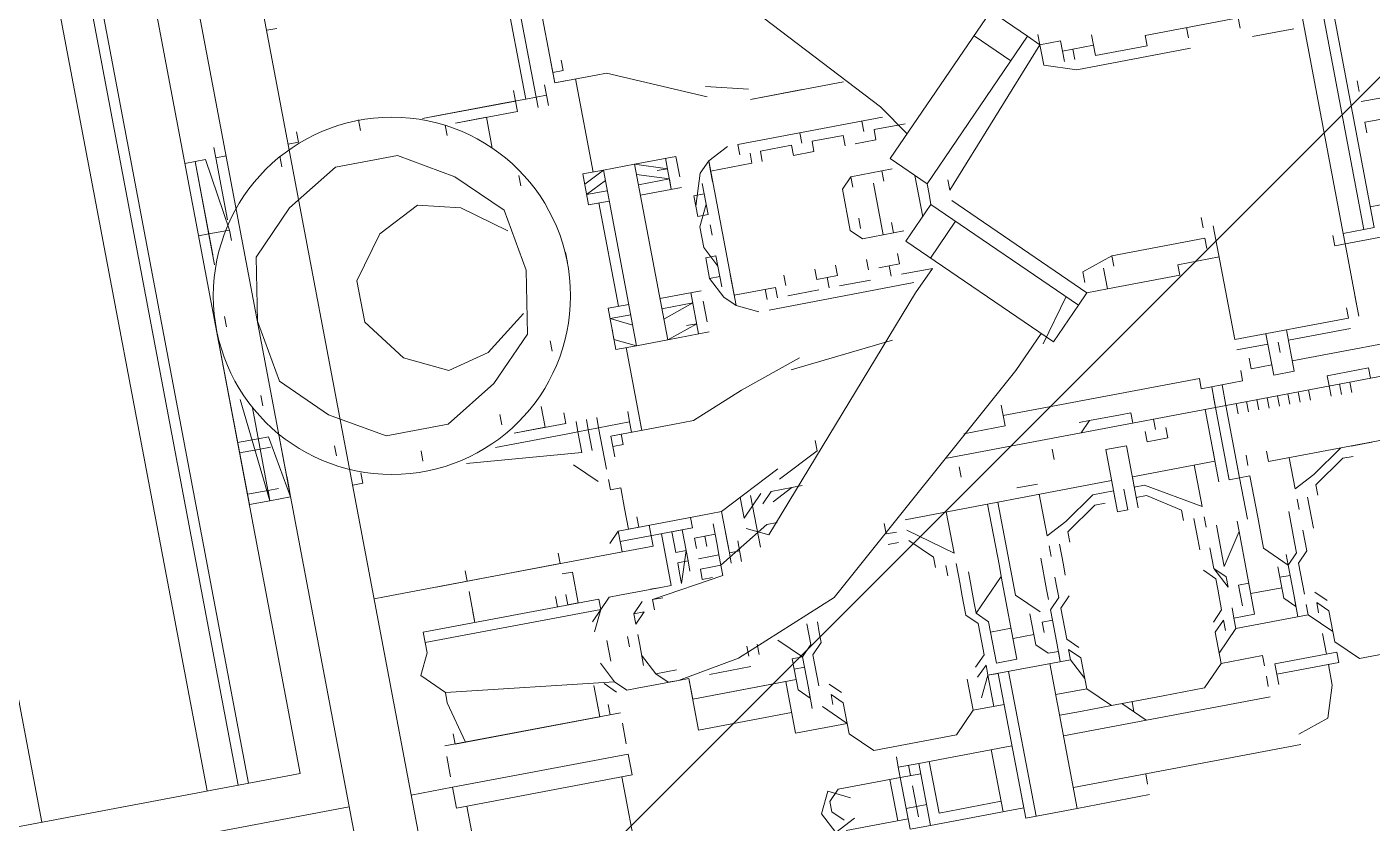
# Model space of a CAD drawing. Extents: x 407440 to 411585, y 6041728 to 6045069.
# Drawn here: x 408225.65 to 408232.99, y 6044239.54 to 6044243.89 of the extents above; entities that cross this region are included whole.
import ezdxf

# ---------------------------------------------------------------- set-up
doc = ezdxf.new("R2010")
doc.units = 0
doc.header["$LTSCALE"] = 5
doc.linetypes.add('foc-TIELINE', pattern=[1.875, 1.25, -0.625])
doc.layers.add('P-PROPOSED-EXISTING-H', color=59, linetype='Continuous')
doc.layers.add('T-TIE', color=201, linetype='foc-TIELINE')

# ---------------------------------------------------------------- blocks, each defined once
blk = doc.blocks.new('P-RIG-877')
at = {"layer": 'T-TIE', "linetype": 'ByBlock', "lineweight": 5}
for points in [[(-2.1125, -22.6056), (-2.1125, -22.5941), (-2.1584, -22.353), (-2.1584, -22.1004)], [(-1.8714, -22.7663), (-1.8599, -22.7663), (-1.8599, -22.33), (-1.8599, -22.2841), (-1.8484, -22.2841), (-1.9288, -22.2841)], [(-1.9288, -22.8122), (-1.9288, -22.4219)], [(-2.0895, -22.5252), (-2.0895, -22.5022), (-2.0895, -22.5596), (-2.078, -22.5596), (-2.078, -22.6515), (-2.0895, -22.6515)], [(-1.9517, -22.5022), (-1.9632, -22.5022), (-1.9517, -22.5022), (-1.9517, -22.5596), (-1.9632, -22.5596), (-1.9632, -22.7204)], [(-2.1928, -22.5941), (-2.2043, -22.5941), (-2.2043, -22.5711), (-2.2273, -22.5711), (-2.2158, -22.5711)], [(-2.2273, -22.5941), (-2.2273, -22.5711)], [(-2.2387, -22.5941), (-2.2502, -22.5941)], [(-1.6877, -22.7433), (-1.6991, -22.7433), (-1.6877, -22.7318), (-1.6532, -22.7318), (-1.6303, -22.7089), (-1.6303, -22.617), (-1.6532, -22.5941), (-1.6877, -22.5941)], [(-2.2273, -23.0763), (-2.2158, -23.0763), (-2.2273, -23.0763), (-2.2617, -23.1107), (-2.3995, -22.9729), (-2.365, -22.9385), (-2.3535, -22.927), (-2.3535, -22.9041), (-2.3421, -22.9041), (-2.3421, -22.8696), (-2.3306, -22.8696), (-2.3306, -22.8122), (-2.3421, -22.8122), (-2.3421, -22.6056), (-2.3535, -22.6056)], [(-2.0895, -22.617), (-2.3421, -22.617), (-2.0895, -22.617)], [(-2.0206, -22.64), (-2.0091, -22.64), (-2.0665, -22.64), (-2.0091, -22.64), (-2.0665, -22.64), (-2.078, -22.64), (-2.0895, -22.64), (-2.078, -22.64)], [(-1.9976, -22.64), (-2.0091, -22.64)], [(-1.9173, -22.6859), (-1.9288, -22.6859), (-1.9402, -22.6859), (-1.9402, -22.6744), (-1.9402, -22.6515), (-1.9402, -22.64), (-1.9288, -22.64)], [(-2.3191, -22.6974), (-2.3191, -22.6515)], [(-1.9976, -22.6515), (-2.0091, -22.6515)], [(-1.9976, -22.7778), (-1.9976, -22.6515), (-1.9976, -22.7778)], [(-1.9862, -22.7204), (-1.9862, -22.6515)], [(-1.8599, -22.6744), (-1.8599, -22.663), (-1.8599, -22.6515)], [(-1.9173, -22.663), (-1.9288, -22.663)], [(-1.9173, -22.6744), (-1.9288, -22.6744)], [(-1.8484, -22.6744), (-1.8484, -22.6859), (-1.8254, -22.7204), (-1.814, -22.7204)], [(-1.8599, -22.6859), (-1.8599, -22.6859)], [(-1.8599, -22.6859), (-1.8369, -22.7204), (-1.8254, -22.7433), (-1.8599, -22.7433)], [(-2.3306, -22.7089), (-2.3421, -22.7089), (-2.3306, -22.7089)], [(-1.9976, -22.7433), (-1.9517, -22.7433), (-1.9517, -22.7204), (-1.9976, -22.7204)], [(-1.9747, -22.7318), (-1.9862, -22.7318)], [(-1.9173, -22.7204), (-1.9288, -22.7204)], [(-1.9173, -22.7318), (-1.9288, -22.7318)], [(-1.7795, -22.7318), (-1.791, -22.7318), (-1.8025, -22.7318), (-1.814, -22.7318)], [(-1.7106, -22.7433), (-1.6991, -22.7318)], [(-1.6647, -22.7318), (-1.6877, -22.7548), (-1.6991, -22.7548)], [(-1.6647, -22.7318), (-1.6647, -22.7318)], [(-1.9862, -22.7778), (-1.9862, -22.7433)], [(-1.9747, -22.7663), (-1.9632, -22.7663), (-1.9632, -22.7433)], [(-1.9173, -22.7433), (-1.9288, -22.7433)], [(-1.814, -22.7433), (-1.8025, -22.7433)], [(-1.7106, -22.7548), (-1.7336, -22.7548), (-1.7451, -22.7548), (-1.7566, -22.7433), (-1.768, -22.7433), (-1.7795, -22.7433)], [(-1.6647, -22.7433), (-1.6647, -22.7433)], [(-1.6647, -22.7433), (-1.6417, -22.7433)], [(-1.5614, -22.7892), (-1.5729, -22.7548), (-1.6073, -22.7433), (-1.6303, -22.7433)], [(-1.9173, -22.7548), (-1.9288, -22.7548)], [(-1.7566, -22.7663), (-1.7451, -22.7663), (-1.7566, -22.7548), (-1.768, -22.7548), (-1.8025, -22.7548)], [(-1.6877, -22.7548), (-1.6877, -22.8352)], [(-2.2273, -23.0533), (-2.2158, -23.0533), (-2.3535, -22.927), (-2.365, -22.927), (-2.3535, -22.927), (-2.3421, -22.927), (-2.3306, -22.927), (-2.3191, -22.8926), (-2.3191, -22.7663)], [(-2.3306, -22.7663), (-2.3421, -22.7663), (-2.3306, -22.7663)], [(-2.3306, -22.7663), (-2.3421, -22.7663)], [(-2.0091, -22.7778), (-1.9976, -22.7778), (-2.1239, -22.7778)], [(-2.0895, -22.7892), (-2.0895, -22.7778), (-2.0895, -22.8237), (-2.078, -22.8237), (-2.078, -22.9041), (-2.0895, -22.9041)], [(-1.9747, -23.0418), (-1.9632, -23.0418), (-1.9632, -22.8237), (-1.9517, -22.8237), (-1.9517, -22.7778), (-1.9632, -22.7778), (-1.9517, -22.7778)], [(-1.9173, -22.7663), (-1.9288, -22.7663)], [(-1.9173, -22.7778), (-1.9288, -22.7778)], [(-1.8599, -22.8122), (-1.8484, -22.8122), (-1.8484, -22.7892), (-1.8025, -22.7892), (-1.768, -22.7892), (-1.7451, -22.7663), (-1.7336, -22.7663), (-1.7106, -22.7663), (-1.6991, -22.7663), (-1.7106, -22.7778), (-1.7451, -22.7778)], [(-1.7336, -22.7663), (-1.7336, -22.7778), (-1.7221, -22.7778), (-1.7221, -22.8122)], [(-1.7106, -22.7663), (-1.6877, -22.7663)], [(-2.1239, -22.7892), (-2.1354, -22.7892)], [(-2.101, -22.7892), (-2.1125, -22.7892), (-2.1125, -22.8926), (-2.101, -22.8926)], [(-1.8599, -22.7892), (-1.8714, -22.7892)], [(-1.5499, -22.7892), (-1.5499, -23.0418)], [(-1.9288, -22.8007), (-1.8484, -22.8007)], [(-1.8025, -22.8007), (-1.8484, -22.8007), (-1.8599, -22.8007)], [(-1.6303, -22.8007), (-1.6188, -22.8007)], [(-1.9288, -22.8122), (-1.9517, -22.8122), (-1.9288, -22.8122)], [(-1.9288, -23.1107), (-1.9288, -22.8122), (-1.9402, -22.8122)], [(-1.9288, -22.8122), (-1.8484, -22.8122), (-1.9288, -22.8122)], [(-1.6991, -22.8352), (-1.6991, -22.8122), (-1.791, -22.8122), (-1.8025, -22.8122)], [(-1.7566, -22.8352), (-1.791, -22.8122)], [(-1.7336, -22.8122), (-1.7336, -22.8237), (-1.7106, -22.8237)], [(-1.6417, -22.8122), (-1.6532, -22.8122), (-1.6532, -22.8581), (-1.6303, -22.8811), (-1.6303, -22.927), (-1.6303, -22.9844)], [(-1.6188, -22.8122), (-1.6303, -22.8122)], [(-1.6073, -23.0418), (-1.6073, -22.8122)], [(-1.9288, -22.8237), (-1.8484, -22.8237)], [(-1.8714, -22.8467), (-1.8254, -22.8467), (-1.8599, -22.9041), (-1.8599, -22.9155), (-1.8714, -22.9155), (-1.8714, -22.8237), (-1.8828, -22.8237)], [(-1.768, -22.8352), (-1.8025, -22.8352)], [(-1.7795, -22.8467), (-1.768, -22.8467), (-1.7566, -22.8467), (-1.7451, -22.8352), (-1.7336, -22.8352), (-1.7566, -22.8467)], [(-1.7336, -22.8352), (-1.7336, -22.8352)], [(-1.6647, -22.8581), (-1.6877, -22.8352), (-1.6991, -22.8352), (-1.7106, -22.8352)], [(-1.8025, -22.8467), (-1.814, -22.8467)], [(-1.6991, -22.8581), (-1.7106, -22.8467), (-1.7336, -22.8467), (-1.7451, -22.8467), (-1.7566, -22.8581)], [(-1.6877, -22.8467), (-1.6991, -22.8467), (-1.6877, -22.8581), (-1.6532, -22.8581)], [(-1.814, -22.8581), (-1.8025, -22.8581), (-1.791, -22.8581), (-1.7795, -22.8581)], [(-1.6647, -22.8581), (-1.6647, -22.8581)], [(-2.3421, -22.8696), (-2.3535, -22.8696)], [(-1.9173, -22.8696), (-1.9058, -22.8696), (-1.9058, -22.8926), (-1.9173, -22.8926)], [(-1.814, -22.8696), (-1.8254, -22.8696), (-1.8484, -22.9041), (-1.8484, -22.9155), (-1.8369, -22.9155), (-1.9058, -22.9155), (-1.9058, -22.9385), (-1.8369, -22.9385), (-1.8369, -22.927), (-1.8484, -22.927), (-1.8369, -22.927), (-1.8484, -22.927), (-1.8369, -22.927)], [(-2.3306, -22.8926), (-2.3421, -22.8926)], [(-2.101, -22.927), (-2.0895, -22.927), (-2.101, -22.927), (-2.1125, -22.8926)], [(-1.9173, -22.8811), (-1.9288, -22.8811)], [(-2.3306, -22.9041), (-2.3421, -22.9041)], [(-2.2158, -23.0763), (-2.2043, -23.0763), (-2.1699, -23.1107), (-2.0321, -22.9729), (-2.0665, -22.9385), (-2.2043, -23.0763), (-2.0665, -22.9385), (-2.078, -22.927), (-2.078, -22.9041), (-2.101, -22.9041)], [(-1.9288, -22.9041), (-1.9402, -22.9041), (-1.9402, -22.9155), (-1.9402, -22.95)], [(-2.2273, -23.0763), (-2.365, -22.9385), (-2.2273, -23.0763)], [(-2.078, -22.927), (-2.2043, -23.0533)], [(-1.8714, -23.1681), (-1.8714, -22.9385)], [(-1.8484, -22.927), (-1.8599, -22.927)], [(-1.8599, -22.95), (-1.8599, -22.9385), (-1.8599, -22.95)], [(-1.8369, -22.927), (-1.8369, -22.927)], [(-1.8369, -22.927), (-1.8369, -22.927)], [(-1.8369, -22.9385), (-1.8369, -22.9385)], [(-1.8369, -22.9385), (-1.8369, -22.9385)], [(-2.0321, -22.9844), (-2.078, -22.95)], [(-1.9288, -22.9615), (-1.9402, -22.95), (-1.9402, -22.9615)], [(-1.8599, -22.95), (-1.8599, -22.9615), (-1.8369, -22.9959), (-1.8254, -23.0189), (-1.8714, -23.0189)], [(-1.8484, -22.95), (-1.8484, -22.9615), (-1.8254, -22.9959), (-1.814, -22.9959)], [(-1.6073, -22.95), (-1.6303, -22.9729)], [(-2.3421, -22.9615), (-2.3765, -22.9959)], [(-1.6532, -23.1107), (-1.6877, -23.1107), (-1.6877, -23.0992), (-1.5269, -23.0992), (-1.5269, -23.0418), (-1.5269, -22.9615)], [(-1.6188, -22.9615), (-1.6303, -22.9615)], [(-1.7221, -23.6847), (-1.768, -23.6962), (-1.7795, -23.6962), (-1.7566, -23.5125), (-1.7451, -23.5011), (-1.7451, -23.4896), (-1.7451, -23.4437), (-1.7566, -23.3748), (-1.8025, -23.26), (-2.0091, -23.0189), (-2.0436, -22.9844)], [(-1.9058, -22.9959), (-1.9173, -22.9959)], [(-1.6303, -23.0418), (-1.6303, -23.0189), (-1.6303, -22.9844), (-1.6532, -23.0074), (-1.6877, -23.0074), (-1.6991, -23.0189), (-1.6877, -23.0189)], [(-1.7795, -23.0074), (-1.791, -23.0074), (-1.8025, -23.0074), (-1.814, -23.0074)], [(-1.7566, -23.0074), (-1.7451, -23.0189), (-1.7336, -23.0189), (-1.7106, -23.0189), (-1.6991, -23.0074)], [(-1.6647, -23.0074), (-1.6877, -23.0189), (-1.6877, -23.1107), (-1.6647, -23.1222)], [(-1.6647, -23.0074), (-1.6647, -23.0074)], [(-1.6532, -23.0418), (-1.6532, -23.0074), (-1.6532, -23.0418)], [(-1.8828, -23.0418), (-1.8828, -23.0189)], [(-1.814, -23.0189), (-1.8025, -23.0189)], [(-1.7795, -23.0189), (-1.768, -23.0189), (-1.7566, -23.0189), (-1.7451, -23.0303), (-1.7336, -23.0303), (-1.7336, -23.0418), (-1.7336, -23.0303), (-1.7106, -23.0303), (-1.6877, -23.0303), (-1.6991, -23.0303), (-1.6991, -23.0418), (-1.7106, -23.0533), (-1.7451, -23.0533)], [(-1.9517, -23.0877), (-1.9517, -23.0418), (-1.9632, -23.0418)], [(-1.7451, -23.0418), (-1.768, -23.0648), (-1.8714, -23.0648)], [(-1.7566, -23.0303), (-1.768, -23.0303), (-1.8025, -23.0303)], [(-1.7221, -23.0418), (-1.7336, -23.0418)], [(-1.6877, -23.0418), (-1.5269, -23.0418)], [(-2.1469, -23.0877), (-2.1813, -23.0533)], [(-1.7221, -23.0533), (-1.7221, -23.0763)], [(-1.7566, -23.1107), (-1.791, -23.0763), (-1.8025, -23.0763), (-1.8714, -23.0763)], [(-1.7336, -23.0763), (-1.7336, -23.0992), (-1.7106, -23.0992), (-1.6991, -23.0992), (-1.6991, -23.0763), (-1.791, -23.0763)], [(-2.2847, -23.0877), (-2.3191, -23.1107), (-2.5487, -23.3174)], [(-2.2847, -23.1452), (-2.2847, -23.1222), (-2.2961, -23.1222), (-2.2961, -23.0877)], [(-2.1928, -23.0877), (-2.2387, -23.0877)], [(-2.1354, -23.1222), (-2.1354, -23.0877), (-2.1125, -23.1107), (-1.8828, -23.3174), (-1.8943, -23.3403)], [(-1.9058, -23.0992), (-1.9173, -23.0992)], [(-1.8025, -23.1107), (-1.768, -23.1107), (-1.7566, -23.1107), (-1.7451, -23.0992), (-1.7336, -23.0992)], [(-1.6877, -23.2829), (-1.6991, -23.2829), (-1.6877, -23.2714), (-1.6532, -23.2714), (-1.6303, -23.2485), (-1.6303, -23.1566), (-1.6532, -23.1337), (-1.6532, -23.0992)], [(-1.6877, -23.0877), (-1.5269, -23.0877)], [(-1.6073, -23.0992), (-1.6073, -23.2026), (-1.5384, -23.2026), (-1.5384, -23.0992), (-1.5499, -23.0992)], [(-2.3076, -23.2714), (-2.3076, -23.1107)], [(-2.2502, -23.1107), (-2.2502, -23.1566), (-2.2387, -23.1681), (-2.1928, -23.1681), (-2.1813, -23.1566), (-2.1813, -23.1107)], [(-2.1239, -23.2714), (-2.1239, -23.1107)], [(-1.6991, -23.1222), (-1.7106, -23.1107), (-1.7336, -23.1107), (-1.7451, -23.1107), (-1.7566, -23.1222), (-1.768, -23.1222), (-1.7795, -23.1222), (-1.791, -23.1222), (-1.8025, -23.1222), (-1.814, -23.1222)], [(-1.6877, -23.1107), (-1.6991, -23.1107), (-1.6877, -23.1222)], [(-2.2387, -23.1222), (-2.2502, -23.1222)], [(-2.1813, -23.1222), (-2.1928, -23.1222)], [(-2.1584, -23.1222), (-2.1469, -23.1222), (-2.1469, -23.1452)], [(-1.8599, -23.1681), (-1.8254, -23.1222), (-1.8714, -23.1222)], [(-1.6073, -23.1222), (-1.5384, -23.1222)], [(-1.6073, -23.1911), (-1.5499, -23.1911), (-1.5499, -23.1222)], [(-2.3535, -23.1911), (-2.3535, -23.2485), (-2.3535, -23.1452)], [(-2.1813, -23.1337), (-2.2387, -23.1337)], [(-2.0665, -23.1452), (-2.0551, -23.26)], [(-1.814, -23.1452), (-1.8254, -23.1452), (-1.8484, -23.1681)], [(-1.8025, -23.1337), (-1.814, -23.1337)], [(-1.6532, -23.1337), (-1.6877, -23.1337)], [(-1.6647, -23.1337), (-1.6647, -23.1337)], [(-2.2847, -23.2485), (-2.2961, -23.2485), (-2.2961, -23.214), (-2.2847, -23.214), (-2.2847, -23.1911), (-2.2961, -23.1911), (-2.2961, -23.1566), (-2.2847, -23.1566)], [(-2.2387, -23.1566), (-2.2502, -23.1566)], [(-2.1928, -23.1566), (-2.2043, -23.1566)], [(-2.1469, -23.1566), (-2.1584, -23.1566)], [(-2.1354, -23.1911), (-2.1354, -23.1566)], [(-1.8599, -23.1796), (-1.8599, -23.1911), (-1.8714, -23.1911)], [(-1.8484, -23.1796), (-1.8484, -23.1911)], [(-2.1584, -23.1911), (-2.1469, -23.1911), (-2.1469, -23.214), (-2.1584, -23.214)], [(-1.6073, -23.2026), (-1.6073, -23.2255), (-1.6188, -23.2255)], [(-1.6073, -23.2255), (-1.5499, -23.2255), (-1.5384, -23.2255), (-1.5384, -23.2026)], [(-1.5499, -23.237), (-1.5958, -23.237), (-1.5958, -23.2255), (-1.5958, -23.2026)], [(-1.5614, -23.2255), (-1.5614, -23.2026)], [(-2.1354, -23.2485), (-2.1354, -23.214)], [(-1.5958, -23.214), (-1.6073, -23.214)], [(-1.5499, -23.214), (-1.5614, -23.214), (-1.5843, -23.214)], [(-1.5958, -23.2255), (-1.5958, -23.2944), (-1.5843, -23.3059), (-1.5729, -23.3059), (-1.5614, -23.2944)], [(-1.5499, -23.2255), (-1.5499, -23.2944)], [(-2.3765, -23.2944), (-2.365, -23.2485)], [(-2.2847, -23.3059), (-2.2847, -23.26), (-2.2961, -23.26)], [(-2.1354, -23.26), (-2.1469, -23.26), (-2.1469, -23.3059), (-2.1584, -23.3059), (-2.1699, -23.3059)], [(-2.1469, -23.2485), (-2.1584, -23.2485)], [(-2.0665, -23.2485), (-2.0436, -23.3174), (-2.0206, -23.3748), (-2.0206, -23.3977), (-2.0206, -23.4666), (-2.0206, -23.4551), (-2.0091, -23.4551), (-2.0206, -23.4551), (-2.0091, -23.4551), (-2.0091, -23.4666), (-2.0206, -23.4666), (-2.0091, -23.4666), (-2.0206, -23.4666), (-2.0091, -23.4666), (-2.0206, -23.4666), (-2.0091, -23.4666), (-2.0206, -23.4666), (-2.0091, -23.4666), (-2.0206, -23.4666), (-2.0091, -23.4666), (-2.0206, -23.4666), (-2.0091, -23.4666), (-2.0206, -23.4666), (-2.0091, -23.4666), (-2.0206, -23.4666), (-2.0091, -23.4666), (-2.0206, -23.4666), (-2.0091, -23.4666), (-2.0206, -23.4666), (-2.0091, -23.4666), (-2.0206, -23.4666), (-2.0091, -23.4666), (-2.0206, -23.4666)], [(-1.9747, -23.2485), (-1.9632, -23.2485), (-1.9402, -23.2944)], [(-1.9173, -23.3174), (-1.9288, -23.3059), (-1.9288, -23.2944), (-1.9288, -23.2714)], [(-1.6877, -23.2944), (-1.6647, -23.2714), (-1.6647, -23.3288), (-1.7221, -23.3288), (-1.7221, -23.4322)], [(-1.7106, -23.2829), (-1.6991, -23.2714)], [(-1.6647, -23.2714), (-1.6647, -23.2714)], [(-2.1928, -23.3174), (-2.1813, -23.3174), (-2.1928, -23.3174), (-2.1928, -23.3288), (-2.1699, -23.3288), (-2.1469, -23.3174), (-2.1354, -23.3059), (-2.2961, -23.3059), (-2.3076, -23.2829)], [(-2.1354, -23.3059), (-2.1239, -23.2829)], [(-1.9288, -23.2829), (-1.9173, -23.3059)], [(-1.7221, -23.2944), (-1.7451, -23.2944), (-1.7566, -23.2829), (-1.768, -23.2829), (-1.7795, -23.2829)], [(-1.5843, -23.2829), (-1.5958, -23.3059), (-1.5729, -23.3174), (-1.5499, -23.3059), (-1.5614, -23.2829)], [(-2.411, -23.4092), (-2.411, -23.3977), (-2.365, -23.2944)], [(-2.2732, -23.3059), (-2.2847, -23.3059), (-2.2961, -23.3059), (-2.2847, -23.3174), (-2.2502, -23.3288)], [(-1.9517, -23.2944), (-1.9173, -23.3633), (-1.9058, -23.3633)], [(-1.8943, -23.3059), (-1.8943, -23.3059)], [(-1.8828, -23.3748), (-1.8943, -23.3748), (-1.8828, -23.3748), (-1.8943, -23.3748), (-1.8828, -23.3748), (-1.8943, -23.3748), (-1.8828, -23.3748), (-1.8943, -23.3748), (-1.8828, -23.3748), (-1.8943, -23.3748), (-1.8828, -23.3748), (-1.8714, -23.3748), (-1.8599, -23.3748), (-1.8599, -23.3862), (-1.8599, -23.3748), (-1.8943, -23.3174), (-1.8943, -23.3059)], [(-1.6877, -23.3288), (-1.6877, -23.4322), (-1.7451, -23.4322), (-1.7451, -23.4437), (-1.7451, -23.4551), (-1.7566, -23.4666), (-1.7795, -23.4781), (-1.7566, -23.4666), (-1.7795, -23.4781), (-1.7566, -23.4666), (-1.7451, -23.4551), (-1.7451, -23.4437), (-1.7451, -23.4322), (-1.7221, -23.4322), (-1.7451, -23.4322), (-1.7221, -23.4322), (-1.7221, -23.3174), (-1.7336, -23.3174), (-1.7336, -23.3059), (-1.7106, -23.3059), (-1.6991, -23.3059), (-1.7106, -23.3174), (-1.7451, -23.3174), (-1.7451, -23.3059), (-1.7566, -23.2944), (-1.768, -23.2944), (-1.7795, -23.2944)], [(-1.768, -23.3288), (-1.7451, -23.3059), (-1.7336, -23.3059)], [(-1.7106, -23.2944), (-1.7336, -23.2944)], [(-1.7106, -23.3059), (-1.6877, -23.3059)], [(-2.2387, -23.3174), (-2.2617, -23.3174), (-2.2387, -23.3174), (-2.2387, -23.3288), (-2.2617, -23.3288), (-2.2617, -23.3174), (-2.2732, -23.3174), (-2.2502, -23.3174), (-2.2273, -23.3288), (-2.2043, -23.3288), (-2.1813, -23.3174), (-2.1699, -23.3174), (-2.1699, -23.3288)], [(-2.2158, -23.3174), (-2.2273, -23.3174)], [(-2.1928, -23.3174), (-2.1699, -23.3174), (-2.1928, -23.3174)], [(-2.1813, -23.3174), (-2.1584, -23.3174)], [(-1.9288, -23.3403), (-1.9058, -23.3403), (-1.9288, -23.3174)], [(-1.9173, -23.3288), (-1.9288, -23.3288)], [(-1.8714, -23.3288), (-1.8828, -23.3288), (-1.8943, -23.3288), (-1.9058, -23.3288)], [(-2.2961, -23.3633), (-2.2961, -23.3518), (-2.3076, -23.3862), (-2.3076, -23.3403), (-2.2847, -23.3403)], [(-2.2732, -23.3862), (-2.2732, -23.3403)], [(-2.1584, -23.3862), (-2.1584, -23.3403)], [(-2.1239, -23.3403), (-2.1469, -23.3403)], [(-2.1239, -23.3633), (-2.1239, -23.3518), (-2.1125, -23.3862), (-2.1125, -23.3403)], [(-2.3076, -23.3518), (-2.2732, -23.3518), (-2.2847, -23.3518), (-2.2961, -23.3862)], [(-2.2847, -23.3862), (-2.2847, -23.3518)], [(-2.1125, -23.3518), (-2.1584, -23.3518)], [(-2.1469, -23.3862), (-2.1469, -23.3518), (-2.1354, -23.3862)], [(-1.9058, -23.4896), (-1.9173, -23.4781), (-1.9173, -23.3862), (-1.9173, -23.3633), (-1.8714, -23.3633), (-1.8828, -23.3633), (-1.8714, -23.3633), (-1.8828, -23.3633), (-1.8714, -23.3633), (-1.8828, -23.3633), (-1.8714, -23.3633), (-1.8828, -23.3633), (-1.8714, -23.3633), (-1.8828, -23.3633), (-1.8714, -23.3633), (-1.8828, -23.3633), (-1.8714, -23.3633), (-1.8828, -23.3633), (-1.8943, -23.3633), (-1.8828, -23.3633), (-1.8943, -23.3633), (-1.8828, -23.3633), (-1.8943, -23.3633), (-1.8828, -23.3633), (-1.8943, -23.3633), (-1.8828, -23.3633), (-1.8943, -23.3633), (-1.8828, -23.3633)], [(-1.8943, -23.3633), (-1.8943, -23.3633)], [(-1.8943, -23.3633), (-1.8943, -23.3633)], [(-1.8599, -23.3518), (-1.8828, -23.3518)], [(-1.8714, -23.3518), (-1.8714, -23.3633)], [(-1.8714, -23.3518), (-1.8714, -23.3633)], [(-1.8599, -23.3633), (-1.8714, -23.3633)], [(-1.8599, -23.3633), (-1.8714, -23.3633)], [(-1.8599, -23.3633), (-1.8714, -23.3633)], [(-1.8599, -23.3633), (-1.8714, -23.3633)], [(-1.8599, -23.3633), (-1.8714, -23.3633)], [(-1.8599, -23.3633), (-1.8714, -23.3633)], [(-1.7566, -23.3633), (-1.7566, -23.3633)], [(-1.7566, -23.3633), (-1.7566, -23.3633)], [(-1.7566, -23.3633), (-1.7566, -23.3633)], [(-1.7566, -23.3633), (-1.7566, -23.3633)], [(-1.7566, -23.3633), (-1.7566, -23.3633)], [(-1.7566, -23.3633), (-1.7566, -23.3633)], [(-1.7451, -23.4092), (-1.7451, -23.3633)], [(-1.8828, -23.3977), (-1.8943, -23.3977), (-1.8828, -23.3977), (-1.8943, -23.3977), (-1.8828, -23.3977), (-1.8943, -23.3977), (-1.8828, -23.3977), (-1.8943, -23.3977), (-1.8828, -23.3977), (-1.8943, -23.3977), (-1.8943, -23.3862), (-1.8943, -23.3748), (-1.8943, -23.3862), (-1.8943, -23.3748), (-1.9058, -23.3748), (-1.8943, -23.3748), (-1.8943, -23.3862), (-1.8828, -23.3862)], [(-1.9058, -23.3748), (-1.9058, -23.3748)], [(-1.9058, -23.3748), (-1.9058, -23.3748)], [(-1.9058, -23.3748), (-1.9058, -23.3748)], [(-1.9058, -23.3748), (-1.9058, -23.3748)], [(-1.9058, -23.3748), (-1.9058, -23.3748)], [(-1.9058, -23.3748), (-1.9058, -23.3748)], [(-1.8943, -23.3748), (-1.8943, -23.3748)], [(-1.8943, -23.3748), (-1.8943, -23.3748)], [(-1.8599, -23.3748), (-1.8714, -23.3748), (-1.8828, -23.3748), (-1.8714, -23.3748), (-1.8714, -23.3862), (-1.8714, -23.3748)], [(-1.8828, -23.3748), (-1.8828, -23.3748)], [(-1.8828, -23.3748), (-1.8828, -23.3748)], [(-1.8828, -23.3748), (-1.8828, -23.3748)], [(-1.8828, -23.3748), (-1.8828, -23.3748)], [(-1.8828, -23.3748), (-1.8828, -23.3748)], [(-1.8828, -23.3748), (-1.8828, -23.3748)], [(-1.8828, -23.3748), (-1.8828, -23.3748)], [(-1.8828, -23.3748), (-1.8828, -23.3748)], [(-1.8714, -23.3748), (-1.8714, -23.3748)], [(-1.8714, -23.3748), (-1.8714, -23.3748)], [(-1.8714, -23.3748), (-1.8714, -23.3748)], [(-1.8714, -23.3748), (-1.8714, -23.3748)], [(-1.8484, -23.3748), (-1.8599, -23.3748), (-1.8484, -23.3748), (-1.8599, -23.3748), (-1.8484, -23.3748), (-1.8599, -23.3748), (-1.8484, -23.3748), (-1.8369, -23.4551), (-1.8369, -23.4437), (-1.8369, -23.4551)], [(-1.8484, -23.3748), (-1.8484, -23.3748)], [(-1.8484, -23.3748), (-1.8484, -23.3748)], [(-2.1584, -23.4207), (-2.1584, -23.4437), (-2.1125, -23.4437), (-2.1125, -23.4207), (-2.3076, -23.4207), (-2.3076, -23.3862), (-2.1125, -23.3862), (-2.1125, -23.4207), (-2.1239, -23.4437), (-2.1354, -23.4437)], [(-1.8943, -23.3977), (-1.8943, -23.3862)], [(-1.8484, -23.3862), (-1.8484, -23.3977)], [(-1.8484, -23.3862), (-1.8484, -23.3977)], [(-2.5143, -23.4551), (-2.411, -23.4551), (-2.411, -23.4092), (-2.411, -23.3977)], [(-2.411, -23.3977), (-2.411, -23.3977)], [(-2.411, -23.3977), (-2.411, -23.3977)], [(-2.411, -23.3977), (-2.411, -23.3977)], [(-2.411, -23.3977), (-2.411, -23.3977)], [(-2.411, -23.4092), (-2.411, -23.4092)], [(-2.411, -23.4092), (-2.411, -23.4092)], [(-2.411, -23.4092), (-2.411, -23.4092)], [(-2.411, -23.4092), (-2.411, -23.4092)], [(-1.9058, -23.3977), (-1.9058, -23.4781), (-1.8943, -23.4781), (-1.9058, -23.4781), (-1.9173, -23.4781), (-1.9058, -23.4781)], [(-1.8484, -23.4207), (-1.8599, -23.4207), (-1.8714, -23.4207), (-1.8599, -23.4207), (-1.8714, -23.4207), (-1.8714, -23.4092), (-1.8714, -23.4207), (-1.8714, -23.4092), (-1.8714, -23.4207), (-1.8599, -23.4207), (-1.8484, -23.4207), (-1.8828, -23.4092), (-1.8828, -23.4207), (-1.8828, -23.4092), (-1.8943, -23.4092), (-1.9058, -23.4092), (-1.8943, -23.4092), (-1.8828, -23.4092), (-1.8943, -23.4092)], [(-1.9058, -23.4092), (-1.9058, -23.4092)], [(-1.9058, -23.4092), (-1.9058, -23.4092)], [(-1.8943, -23.4092), (-1.8943, -23.4092)], [(-1.8943, -23.4092), (-1.8943, -23.4092)], [(-1.8828, -23.3977), (-1.8828, -23.3977)], [(-1.8828, -23.3977), (-1.8828, -23.3977)], [(-1.8828, -23.4092), (-1.8714, -23.4092), (-1.8599, -23.4092), (-1.8714, -23.4092)], [(-1.8828, -23.4092), (-1.8828, -23.4092)], [(-1.8828, -23.4092), (-1.8828, -23.4092)], [(-1.8828, -23.4092), (-1.8828, -23.4092)], [(-1.8828, -23.4092), (-1.8828, -23.4092)], [(-1.8828, -23.4092), (-1.8828, -23.4092)], [(-1.8828, -23.4092), (-1.8828, -23.4092)], [(-1.8714, -23.4092), (-1.8714, -23.4092)], [(-1.8714, -23.4092), (-1.8714, -23.4092)], [(-1.8714, -23.4092), (-1.8714, -23.4092)], [(-1.8714, -23.4092), (-1.8714, -23.4092)], [(-1.8484, -23.3977), (-1.8599, -23.3977)], [(-1.8484, -23.3977), (-1.8599, -23.3977)], [(-1.8484, -23.3977), (-1.8599, -23.3977)], [(-1.8484, -23.3977), (-1.8599, -23.3977)], [(-1.8484, -23.3977), (-1.8484, -23.3977)], [(-1.8484, -23.3977), (-1.8484, -23.3977)], [(-1.8484, -23.4092), (-1.8484, -23.4092)], [(-1.8484, -23.4092), (-1.8484, -23.4092)], [(-2.2961, -23.4437), (-2.3076, -23.4207), (-2.3076, -23.4437), (-2.2732, -23.4437), (-2.2732, -23.4207)], [(-2.2961, -23.4207), (-2.2847, -23.4437), (-2.2847, -23.4207)], [(-2.1354, -23.4207), (-2.1469, -23.4437), (-2.1469, -23.4207)], [(-1.8943, -23.4207), (-1.9058, -23.4207)], [(-1.8943, -23.4207), (-1.9058, -23.4207)], [(-1.8943, -23.4207), (-1.9058, -23.4207)], [(-1.8828, -23.4207), (-1.8943, -23.4207)], [(-1.8828, -23.4207), (-1.8943, -23.4207)], [(-1.8828, -23.4207), (-1.8943, -23.4207)], [(-1.8828, -23.4207), (-1.8943, -23.4207)], [(-1.8828, -23.4207), (-1.8943, -23.4207)], [(-1.8828, -23.4207), (-1.8943, -23.4207)], [(-1.8828, -23.4207), (-1.8943, -23.4207)], [(-1.8828, -23.4207), (-1.8943, -23.4207)], [(-1.8828, -23.4207), (-1.8943, -23.4207)], [(-1.8828, -23.4207), (-1.8943, -23.4207)], [(-1.8828, -23.4207), (-1.8943, -23.4207)], [(-1.8828, -23.4207), (-1.8943, -23.4207)], [(-1.8714, -23.4207), (-1.8714, -23.4207)], [(-1.8714, -23.4207), (-1.8714, -23.4207)], [(-1.8714, -23.4207), (-1.8714, -23.4207)], [(-1.8714, -23.4207), (-1.8714, -23.4207)], [(-1.8714, -23.4207), (-1.8714, -23.4207)], [(-1.8714, -23.4207), (-1.8714, -23.4207)], [(-1.8714, -23.4207), (-1.8714, -23.4207)], [(-1.8714, -23.4207), (-1.8714, -23.4207)], [(-1.8599, -23.4207), (-1.8599, -23.4207)], [(-1.8599, -23.4207), (-1.8599, -23.4207)], [(-1.8599, -23.4207), (-1.8599, -23.4207)], [(-1.8599, -23.4207), (-1.8599, -23.4207)], [(-2.3076, -23.4322), (-2.411, -23.4322), (-2.3076, -23.4322), (-2.411, -23.4322)], [(-2.1584, -23.4322), (-2.2732, -23.4322), (-2.1584, -23.4322), (-2.2732, -23.4322)], [(-2.0321, -23.4322), (-2.0206, -23.4322), (-2.1125, -23.4322), (-2.0206, -23.4322), (-2.1125, -23.4322)], [(-1.8484, -23.4322), (-1.8484, -23.4437), (-1.8484, -23.4322), (-1.9058, -23.4322)], [(-1.8484, -23.4322), (-1.9058, -23.4322), (-1.8484, -23.4322)], [(-2.4339, -23.4437), (-2.4224, -23.4437), (-2.4224, -23.4551), (-2.411, -23.4551), (-2.411, -23.4437)], [(-2.0206, -23.5011), (-2.0091, -23.5011), (-2.0321, -23.5011), (-2.0321, -23.4437), (-2.0206, -23.4437), (-2.0321, -23.4437), (-2.0436, -23.4437), (-2.0321, -23.4437)], [(-2.0206, -23.4437), (-2.0206, -23.4437)], [(-2.0206, -23.4437), (-2.0206, -23.4437)], [(-2.0206, -23.4437), (-2.0206, -23.4437)], [(-2.0206, -23.4437), (-2.0206, -23.4437)], [(-2.0206, -23.4437), (-2.0206, -23.4437)], [(-2.0206, -23.4437), (-2.0206, -23.4437)], [(-1.8943, -23.7536), (-1.8943, -23.7422), (-1.8943, -23.4896), (-1.8943, -23.4437), (-1.9058, -23.4437), (-1.9173, -23.4437), (-1.9058, -23.4437), (-1.8943, -23.4437), (-1.9058, -23.4437), (-1.9173, -23.4437), (-1.9058, -23.4437), (-1.8943, -23.4437)], [(-1.9058, -23.4437), (-1.9058, -23.4437)], [(-1.9058, -23.4437), (-1.9058, -23.4437)], [(-1.9058, -23.4437), (-1.9058, -23.4437)], [(-1.9058, -23.4437), (-1.9058, -23.4437)], [(-1.8369, -23.5125), (-1.814, -23.524), (-1.8369, -23.5125), (-1.8254, -23.524), (-1.8369, -23.5125), (-1.8484, -23.5011), (-1.8484, -23.4896), (-1.8484, -23.4437), (-1.8484, -23.4551), (-1.8484, -23.4437)], [(-1.7451, -23.4437), (-1.7451, -23.4437)], [(-1.7451, -23.4437), (-1.7451, -23.4437)], [(-2.4224, -23.4551), (-2.4339, -23.4551)], [(-2.3995, -23.5929), (-2.3995, -23.5125), (-2.3995, -23.4896), (-2.3995, -23.4666), (-2.411, -23.4666), (-2.3995, -23.4666), (-2.388, -23.4666), (-2.3995, -23.4666)], [(-2.411, -23.4666), (-2.411, -23.4666)], [(-2.411, -23.4666), (-2.411, -23.4666)], [(-2.411, -23.4666), (-2.411, -23.4666)], [(-2.411, -23.4666), (-2.411, -23.4666)], [(-2.0091, -23.4666), (-2.0091, -23.4666)], [(-2.0091, -23.4666), (-2.0091, -23.4666)], [(-1.9976, -23.4666), (-1.9976, -23.4666)], [(-1.9976, -23.4666), (-1.9976, -23.4666)], [(-1.9288, -23.4666), (-1.9173, -23.4666), (-1.9288, -23.4666), (-1.9173, -23.4666), (-1.9288, -23.4666), (-1.9173, -23.4666), (-1.9288, -23.4666), (-1.9173, -23.4666), (-1.9288, -23.4666), (-1.9173, -23.4666), (-1.9288, -23.4666), (-1.9173, -23.4666), (-1.9288, -23.4666), (-1.9173, -23.4666), (-1.9288, -23.4666), (-1.9173, -23.4666), (-1.9288, -23.4666), (-1.9173, -23.4666), (-1.9402, -23.4666), (-1.9632, -23.4666), (-1.9632, -23.4781), (-1.9747, -23.4781)], [(-1.9173, -23.4551), (-1.9288, -23.4551)], [(-2.5258, -23.4781), (-2.5372, -23.4781), (-2.5258, -23.4781), (-2.5372, -23.4781), (-2.5258, -23.4781), (-2.5372, -23.4781), (-2.5258, -23.4781), (-2.411, -23.4781), (-2.3995, -23.4781), (-2.411, -23.4781), (-2.3995, -23.4781), (-2.388, -23.4781), (-2.3995, -23.4781), (-2.411, -23.4781)], [(-2.411, -23.4781), (-2.411, -23.4781)], [(-2.411, -23.4781), (-2.411, -23.4781)], [(-2.411, -23.4781), (-2.411, -23.4781)], [(-2.411, -23.4781), (-2.411, -23.4781)], [(-2.2158, -23.4781), (-2.2273, -23.4781)], [(-2.0206, -23.4781), (-2.0091, -23.4781), (-2.0206, -23.4781), (-2.0091, -23.4781), (-2.0206, -23.4781), (-2.0091, -23.4781), (-2.0206, -23.4781), (-2.0321, -23.4781), (-2.0436, -23.4781), (-2.0321, -23.4781), (-2.0206, -23.4781), (-1.9976, -23.4781), (-1.9862, -23.4781)], [(-2.0206, -23.4781), (-2.0206, -23.4781)], [(-2.0206, -23.4781), (-2.0206, -23.4781)], [(-2.0206, -23.4781), (-2.0206, -23.4781)], [(-2.0206, -23.4781), (-2.0206, -23.4781)], [(-2.0206, -23.4781), (-2.0206, -23.4781)], [(-2.0206, -23.4781), (-2.0206, -23.4781)], [(-2.0091, -23.4781), (-2.0091, -23.4781)], [(-2.0091, -23.4781), (-2.0091, -23.4781)], [(-1.9976, -23.4781), (-1.9976, -23.4781)], [(-1.9976, -23.4781), (-1.9976, -23.4781)], [(-1.9976, -23.4781), (-1.9976, -23.4781)], [(-1.9976, -23.4781), (-1.9976, -23.4781)], [(-1.9058, -23.4781), (-1.9058, -23.4781)], [(-1.9058, -23.4781), (-1.9058, -23.4781)], [(-2.5143, -23.4896), (-2.411, -23.4896), (-2.3995, -23.4896), (-2.411, -23.4896)], [(-2.411, -23.4896), (-2.411, -23.4896)], [(-2.411, -23.4896), (-2.411, -23.4896)], [(-2.3995, -23.4896), (-2.3995, -23.4896)], [(-2.3995, -23.4896), (-2.3995, -23.4896)], [(-2.0091, -23.4896), (-2.0206, -23.4896), (-2.0321, -23.4896), (-2.0436, -23.4896), (-2.0321, -23.4896), (-2.0436, -23.4896), (-2.0321, -23.4896), (-2.0206, -23.4896)], [(-2.0206, -23.4896), (-2.0206, -23.4896)], [(-2.0206, -23.4896), (-2.0206, -23.4896)], [(-2.0206, -23.4896), (-2.0206, -23.4896)], [(-2.0206, -23.4896), (-2.0206, -23.4896)], [(-2.0206, -23.4896), (-2.0206, -23.4896)], [(-2.0206, -23.4896), (-2.0206, -23.4896)], [(-1.9747, -23.4896), (-1.9976, -23.5125)], [(-1.8484, -23.4896), (-1.8484, -23.5011), (-1.8369, -23.5125), (-1.8484, -23.5125), (-1.8484, -23.7077), (-1.8369, -23.7077), (-1.8254, -23.7077), (-1.8369, -23.7077), (-1.8484, -23.7077)], [(-1.7566, -23.5125), (-1.7795, -23.524), (-1.7566, -23.5125), (-1.7451, -23.5011), (-1.7451, -23.4896)], [(-2.388, -23.5011), (-2.3995, -23.5011), (-2.411, -23.5011), (-2.3995, -23.5011)], [(-2.3995, -23.6044), (-2.3995, -23.5011), (-2.411, -23.5011)], [(-2.411, -23.5011), (-2.411, -23.5011)], [(-2.411, -23.5011), (-2.411, -23.5011)], [(-2.3535, -23.5355), (-2.388, -23.5355), (-2.388, -23.5699), (-2.388, -23.5011), (-2.388, -23.5699)], [(-2.0436, -23.5011), (-2.0321, -23.5011), (-2.0321, -23.5125), (-2.0321, -23.5929)], [(-2.0206, -23.6273), (-2.0091, -23.5011)], [(-2.3076, -23.5125), (-2.3191, -23.5125)], [(-2.1239, -23.5125), (-2.1354, -23.5125)], [(-2.0436, -23.5699), (-2.0436, -23.5125), (-2.0436, -23.5699), (-2.0436, -23.5355), (-2.0665, -23.5355)], [(-1.8369, -23.5125), (-1.8369, -23.7077), (-1.8369, -23.5125)], [(-1.7221, -23.524), (-1.7336, -23.524)], [(-1.7221, -23.5125), (-1.7221, -23.7077)], [(-1.6877, -23.5125), (-1.7106, -23.5125)], [(-1.5614, -23.524), (-1.6532, -23.524)], [(-2.2617, -23.5355), (-2.2961, -23.5814), (-2.3076, -23.6273), (-2.2847, -23.6733), (-2.2387, -23.7077), (-2.1928, -23.7077), (-2.1469, -23.6733), (-2.1239, -23.6273), (-2.1354, -23.5814), (-2.1699, -23.5355)], [(-1.8599, -23.547), (-1.8484, -23.547), (-1.8484, -23.5355), (-1.8828, -23.5355), (-1.8828, -23.547)], [(-1.7221, -23.5355), (-1.7566, -23.5355)], [(-1.7336, -23.6962), (-1.7221, -23.6962), (-1.7221, -23.5355), (-1.7336, -23.5355)], [(-1.8943, -23.6847), (-1.8943, -23.547)], [(-1.8484, -23.5585), (-1.8599, -23.5585)], [(-2.3765, -23.5814), (-2.388, -23.5814)], [(-2.0551, -23.5814), (-2.0665, -23.5814)], [(-1.8943, -23.6503), (-1.9058, -23.6503)], [(-1.8828, -23.6503), (-1.8484, -23.6503), (-1.8599, -23.6503)], [(-2.3995, -23.6733), (-2.411, -23.6733)], [(-2.0321, -23.6733), (-2.0436, -23.6733)], [(-1.8254, -23.7077), (-1.8025, -23.7192), (-1.7795, -23.6962)], [(-1.5614, -23.6962), (-1.6532, -23.6962)], [(-1.7106, -23.7077), (-1.6877, -23.7077)], [(-1.6762, -23.7077), (-1.6762, -23.7536)], [(-2.5258, -23.7422), (-2.5258, -23.7536)], [(-2.3995, -23.7536), (-2.3995, -23.7422), (-2.411, -23.7422)], [(-2.0321, -23.7422), (-2.0206, -23.7422), (-2.0206, -23.7536)], [(-1.481, -23.7536), (-1.481, -23.7651), (-1.4695, -23.7651), (-1.4695, -23.7536), (-1.4925, -23.7536), (-2.9391, -23.7536), (-2.962, -23.7536)], [(-2.3765, -23.7651), (-2.388, -23.7651)], [(-2.0551, -23.7651), (-2.0665, -23.7651)], [(-1.4695, -23.8225), (-1.4925, -23.8225), (-2.9391, -23.8225), (-2.962, -23.8225)], [(-2.3306, -23.834), (-2.3995, -23.834), (-2.411, -23.834)], [(-2.3995, -23.834), (-2.3995, -23.8225), (-2.3995, -23.834)], [(-2.3076, -23.834), (-2.3191, -23.834), (-2.3995, -23.8455)], [(-2.3191, -23.857), (-2.3191, -23.834), (-2.3191, -23.857)], [(-2.1239, -23.834), (-2.1354, -23.834)], [(-2.0895, -23.8684), (-2.0895, -23.8455), (-2.0895, -23.834), (-2.0206, -23.8225), (-2.0895, -23.8225), (-2.078, -23.8225)], [(-2.078, -23.834), (-2.078, -23.8455), (-2.078, -23.8684)], [(-2.0321, -23.8455), (-2.0206, -23.8455), (-2.0206, -23.8225), (-2.0321, -23.8225), (-2.0436, -23.8225)], [(-2.0206, -23.8225), (-2.0321, -23.8225)], [(-2.0321, -23.834), (-2.0321, -23.8455), (-2.0321, -23.8684), (-2.0206, -23.8684), (-2.0206, -23.8455)], [(-1.6762, -23.8225), (-1.6762, -24.1669)], [(-2.3995, -23.857), (-2.3995, -23.8455), (-2.3995, -23.857)], [(-2.1354, -23.857), (-2.0206, -23.8455), (-2.1239, -23.8455)], [(-2.3995, -23.857), (-2.3995, -23.8684), (-2.3995, -23.857)], [(-2.2961, -23.857), (-2.3995, -23.857), (-2.2847, -23.857)], [(-2.3191, -23.8684), (-2.3191, -23.857), (-2.3191, -23.8684)], [(-2.2158, -23.857), (-2.2273, -23.857)], [(-1.7221, -24.5573), (-1.7221, -23.8684), (-2.698, -23.8684), (-2.698, -26.0268), (-1.7221, -26.0268), (-1.7221, -25.6365)], [(-2.1354, -23.8684), (-2.0206, -23.8684), (-2.2158, -23.8684)], [(-2.0206, -23.8684), (-2.0321, -23.8684), (-2.0436, -23.8684)], [(-1.7221, -23.9258), (-2.698, -23.9258)], [(-1.7221, -23.9373), (-2.698, -23.9373)], [(-1.7221, -23.9718), (-2.698, -23.9718)], [(-1.7221, -24.1555), (-2.698, -24.1555)]]:
    blk.add_lwpolyline(points, dxfattribs=at)
for points in [[(-2.3306, -22.64), (-2.3421, -22.64), (-2.3421, -22.617), (-2.3421, -22.6056), (-2.3306, -22.6056), (-2.0895, -22.6056), (-2.0895, -22.617), (-2.0895, -22.64)], [(-1.9288, -22.7089), (-1.9173, -22.7089)], [(-1.6417, -22.8007), (-1.6417, -22.7318), (-1.6303, -22.7318), (-1.6303, -22.8007)], [(-1.9288, -22.7892), (-1.9173, -22.7892)], [(-1.9288, -22.8007), (-1.9517, -22.8007), (-1.9288, -22.8007), (-1.9517, -22.8007)], [(-1.7566, -22.8352), (-1.768, -22.8352)], [(-1.8599, -22.927), (-1.8484, -22.927)], [(-1.8599, -22.9385), (-1.8484, -22.9385), (-1.8369, -22.9385), (-1.8484, -22.9385)], [(-1.8484, -22.9385), (-1.8369, -22.9385)], [(-1.5499, -22.9615), (-1.5384, -22.9615)], [(-2.3076, -23.1337), (-2.2961, -23.1337)], [(-2.1469, -23.1337), (-2.1354, -23.1337)], [(-2.3076, -23.2026), (-2.2961, -23.2026)], [(-2.1469, -23.2026), (-2.1354, -23.2026)], [(-2.3076, -23.2714), (-2.2961, -23.2714)], [(-2.1469, -23.2714), (-2.1354, -23.2714)], [(-2.2617, -23.3174), (-2.2502, -23.3174)], [(-1.9173, -23.3288), (-1.9058, -23.3288)], [(-1.8714, -23.3633), (-1.8599, -23.3633)], [(-1.8714, -23.3633), (-1.8599, -23.3633)], [(-1.768, -23.3518), (-1.7566, -23.3518)], [(-1.768, -23.3633), (-1.7566, -23.3633)], [(-1.768, -23.3633), (-1.7566, -23.3633)], [(-1.8943, -23.3862), (-1.8828, -23.3862)], [(-1.8943, -23.3862), (-1.8943, -23.3977)], [(-1.8714, -23.3977), (-1.8714, -23.3862)], [(-1.8599, -23.3862), (-1.8599, -23.3977)], [(-1.9173, -23.3977), (-1.9058, -23.3977)], [(-1.9058, -23.4207), (-1.8943, -23.4207), (-1.9058, -23.4207), (-1.8943, -23.4207), (-1.9058, -23.4207), (-1.8943, -23.4207), (-1.9058, -23.4207), (-1.8943, -23.4207), (-1.9058, -23.4207), (-1.9058, -23.4092)], [(-1.8714, -23.4092), (-1.8828, -23.4092)], [(-1.8599, -23.3977), (-1.8484, -23.3977)], [(-1.8599, -23.3977), (-1.8484, -23.3977)], [(-1.9058, -23.4207), (-1.8943, -23.4207)], [(-2.0436, -23.4437), (-2.0321, -23.4437)], [(-1.7566, -23.4437), (-1.7566, -23.4551), (-1.7566, -23.4666), (-1.7566, -23.4551)], [(-2.411, -23.4666), (-2.3995, -23.4666)], [(-1.9976, -23.4666), (-2.0091, -23.4666)], [(-1.9288, -23.4551), (-1.9173, -23.4551)], [(-1.9173, -23.4551), (-1.9173, -23.4666)], [(-1.8254, -23.4551), (-1.8369, -23.4551)], [(-1.8254, -23.4781), (-1.814, -23.4781), (-1.8254, -23.4666), (-1.8254, -23.4781), (-1.8369, -23.4666)], [(-1.814, -23.4781), (-1.8254, -23.4666), (-1.8254, -23.4781)], [(-2.0436, -23.4781), (-2.0321, -23.4781)], [(-1.9173, -23.4781), (-1.9058, -23.4781)], [(-1.768, -23.4781), (-1.791, -23.4781), (-1.8025, -23.4781), (-1.791, -23.4781), (-1.768, -23.4781), (-1.791, -23.4781)], [(-1.791, -23.4896), (-1.8025, -23.4896)], [(-2.2158, -23.524), (-2.2847, -23.5355), (-2.3306, -23.5814), (-2.365, -23.6388), (-2.365, -23.7077), (-2.3306, -23.7651), (-2.2847, -23.811), (-2.2158, -23.8225), (-2.1469, -23.811), (-2.101, -23.7651), (-2.0665, -23.7077), (-2.0665, -23.6388), (-2.101, -23.5814), (-2.1469, -23.5355)], [(-2.0551, -23.5125), (-2.0436, -23.5125)], [(-1.7795, -23.5125), (-1.791, -23.5125), (-1.8025, -23.5125), (-1.791, -23.5125)], [(-1.7451, -23.5125), (-1.7566, -23.524)], [(-1.6532, -23.6044), (-1.6532, -23.7077), (-1.6762, -23.7077), (-1.6762, -23.5125), (-1.6532, -23.5125)], [(-1.9058, -23.547), (-1.8943, -23.547)]]:
    blk.add_lwpolyline(points, close=True, dxfattribs=at)
blk.add_circle((-2.2156, -23.6731), 0.195, dxfattribs=at)

msp = doc.modelspace()

# ---------------------------------------------------------------- hatches: boundary and pattern name
at = {"layer": 'P-PROPOSED-EXISTING-H'}
h = msp.add_hatch(dxfattribs=at)
h.set_pattern_fill('ANSI31', color=256, scale=3.498392, style=0)
h.set_pattern_definition([(45, (-2243.128, 2713.837), (-7.854113246, 7.854113246), [])])
edge = h.paths.add_edge_path()
edge.add_line((408709.2898, 6043818.2218), (408241.3049, 6043729.7131))
edge.add_line((408241.3049, 6043729.7131), (407794.4358, 6043645.198))
edge.add_line((407794.4358, 6043645.198), (407673.8299, 6044282.8949))
edge.add_line((407673.8299, 6044282.8949), (408123.6694, 6044351.8304))
edge.add_line((408123.6694, 6044351.8304), (408654.5747, 6044433.1889))
edge.add_line((408654.5747, 6044433.1889), (409028.9973, 6044539.8658))
edge.add_line((409028.9973, 6044539.8658), (409149.7259, 6043901.5203))
edge.add_line((409149.7259, 6043901.5203), (408898.7917, 6043854.0618))
edge.add_arc((408782.127, 6043952.0096), 152.33, 241.435078, 319.984322, ccw=False)

# ---------------------------------------------------------------- block references
at = {"layer": 'T-TIE', "linetype": 'ByBlock', "xscale": 4.999999999955019, "yscale": 4.999999999955019, "zscale": 4.999999999955019, "rotation": 280.7096999997605}
msp.add_blockref('P-RIG-877', (408346.0047, 6044253.5322), dxfattribs=at)

doc.saveas('drawing.dxf')
